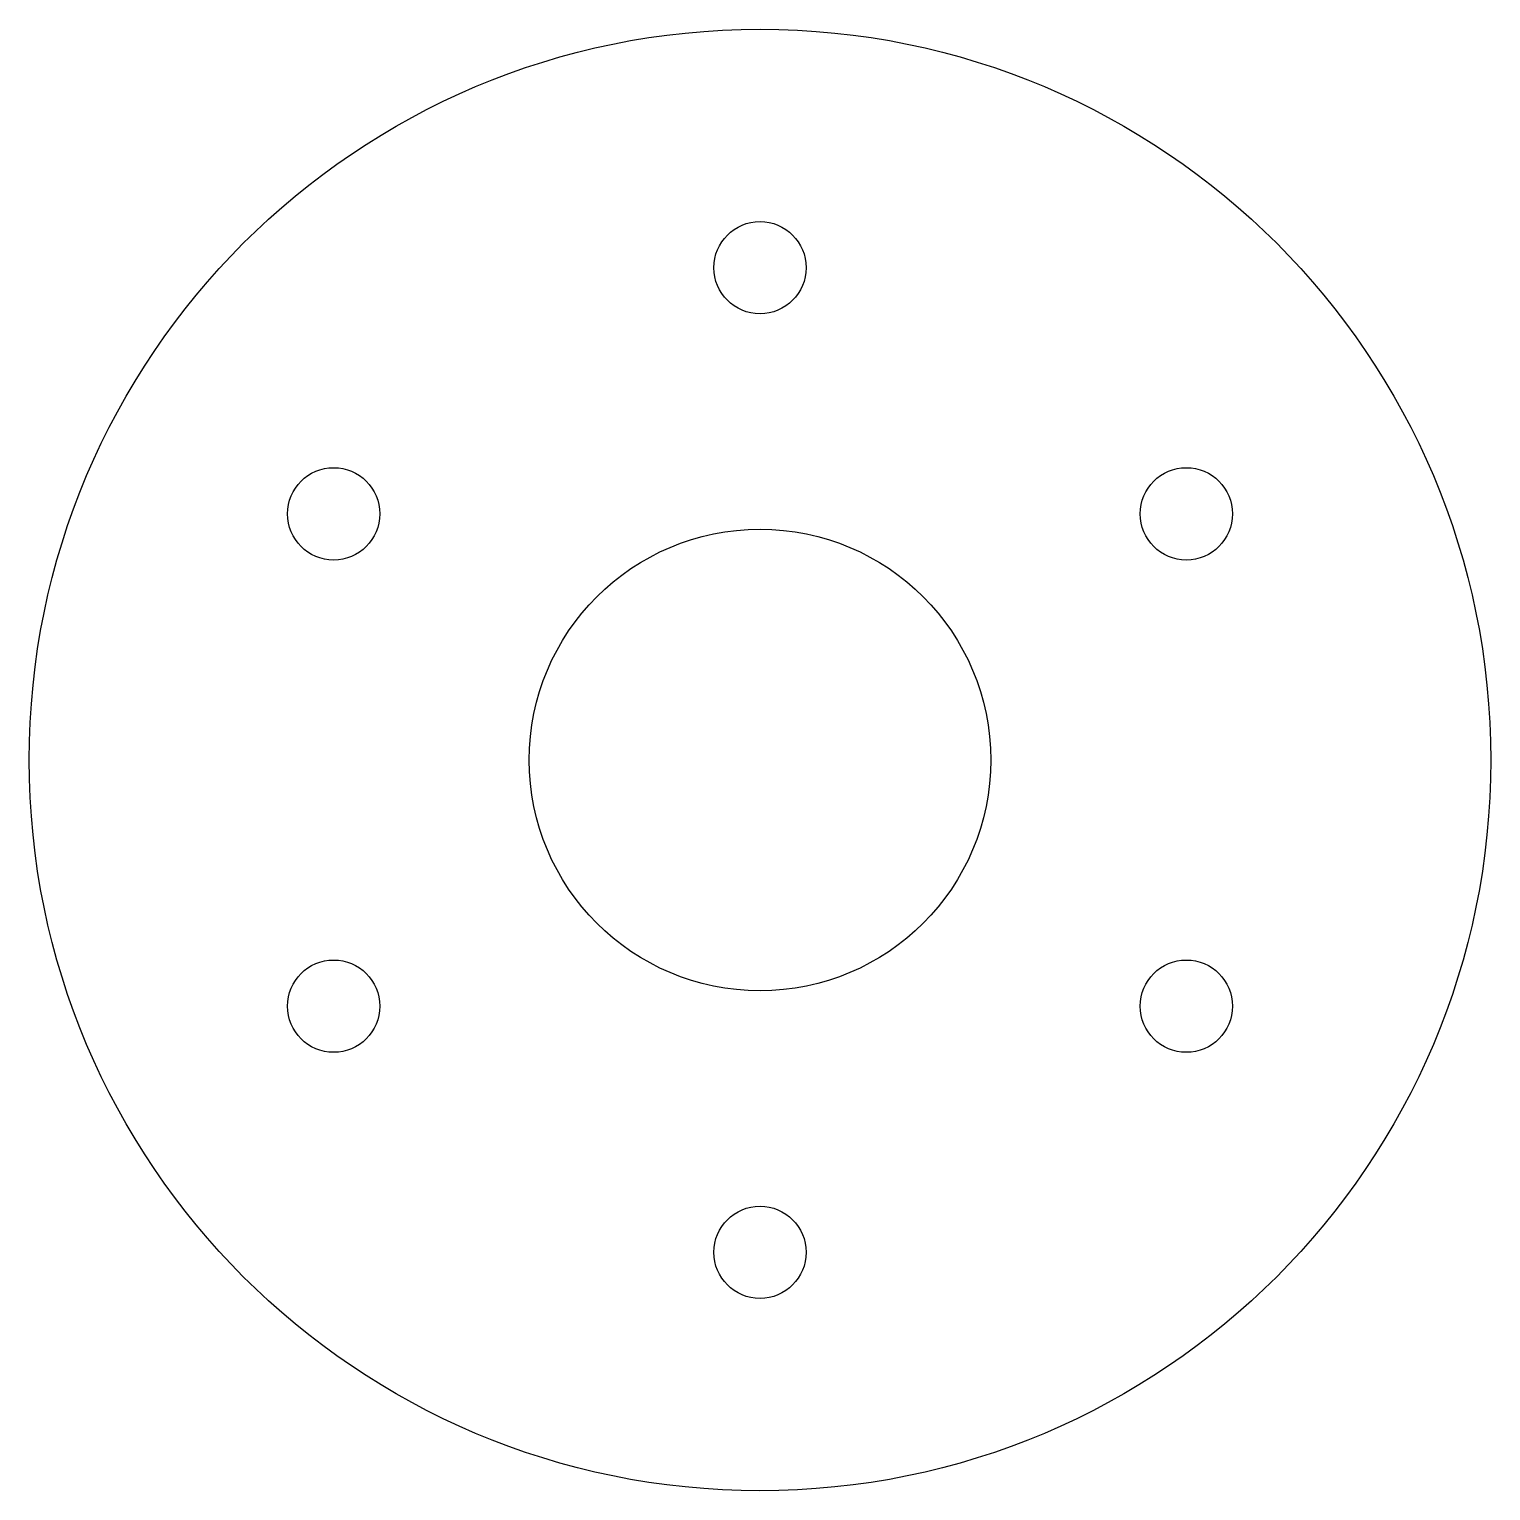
# Model space of a CAD drawing. Extents: x -47.5 to 47.5, y -47.5 to 47.5.
import ezdxf

# ---------------------------------------------------------------- set-up
doc = ezdxf.new("R2010")
doc.units = 0

msp = doc.modelspace()

# ---------------------------------------------------------------- linework, layer by layer
at = {"layer": 'INNER'}
msp.add_circle((0, 0), 15, dxfattribs=at)
at = {"layer": 'LIGHTENING'}
for centre in [(0, 32), (-27.713, 16), (27.713, 16), (-27.713, -16), (27.713, -16), (0, -32)]:
    msp.add_circle(centre, 3, dxfattribs=at)
at = {"layer": 'OUTER'}
msp.add_circle((0, 0), 47.5, dxfattribs=at)

doc.saveas('drawing.dxf')
